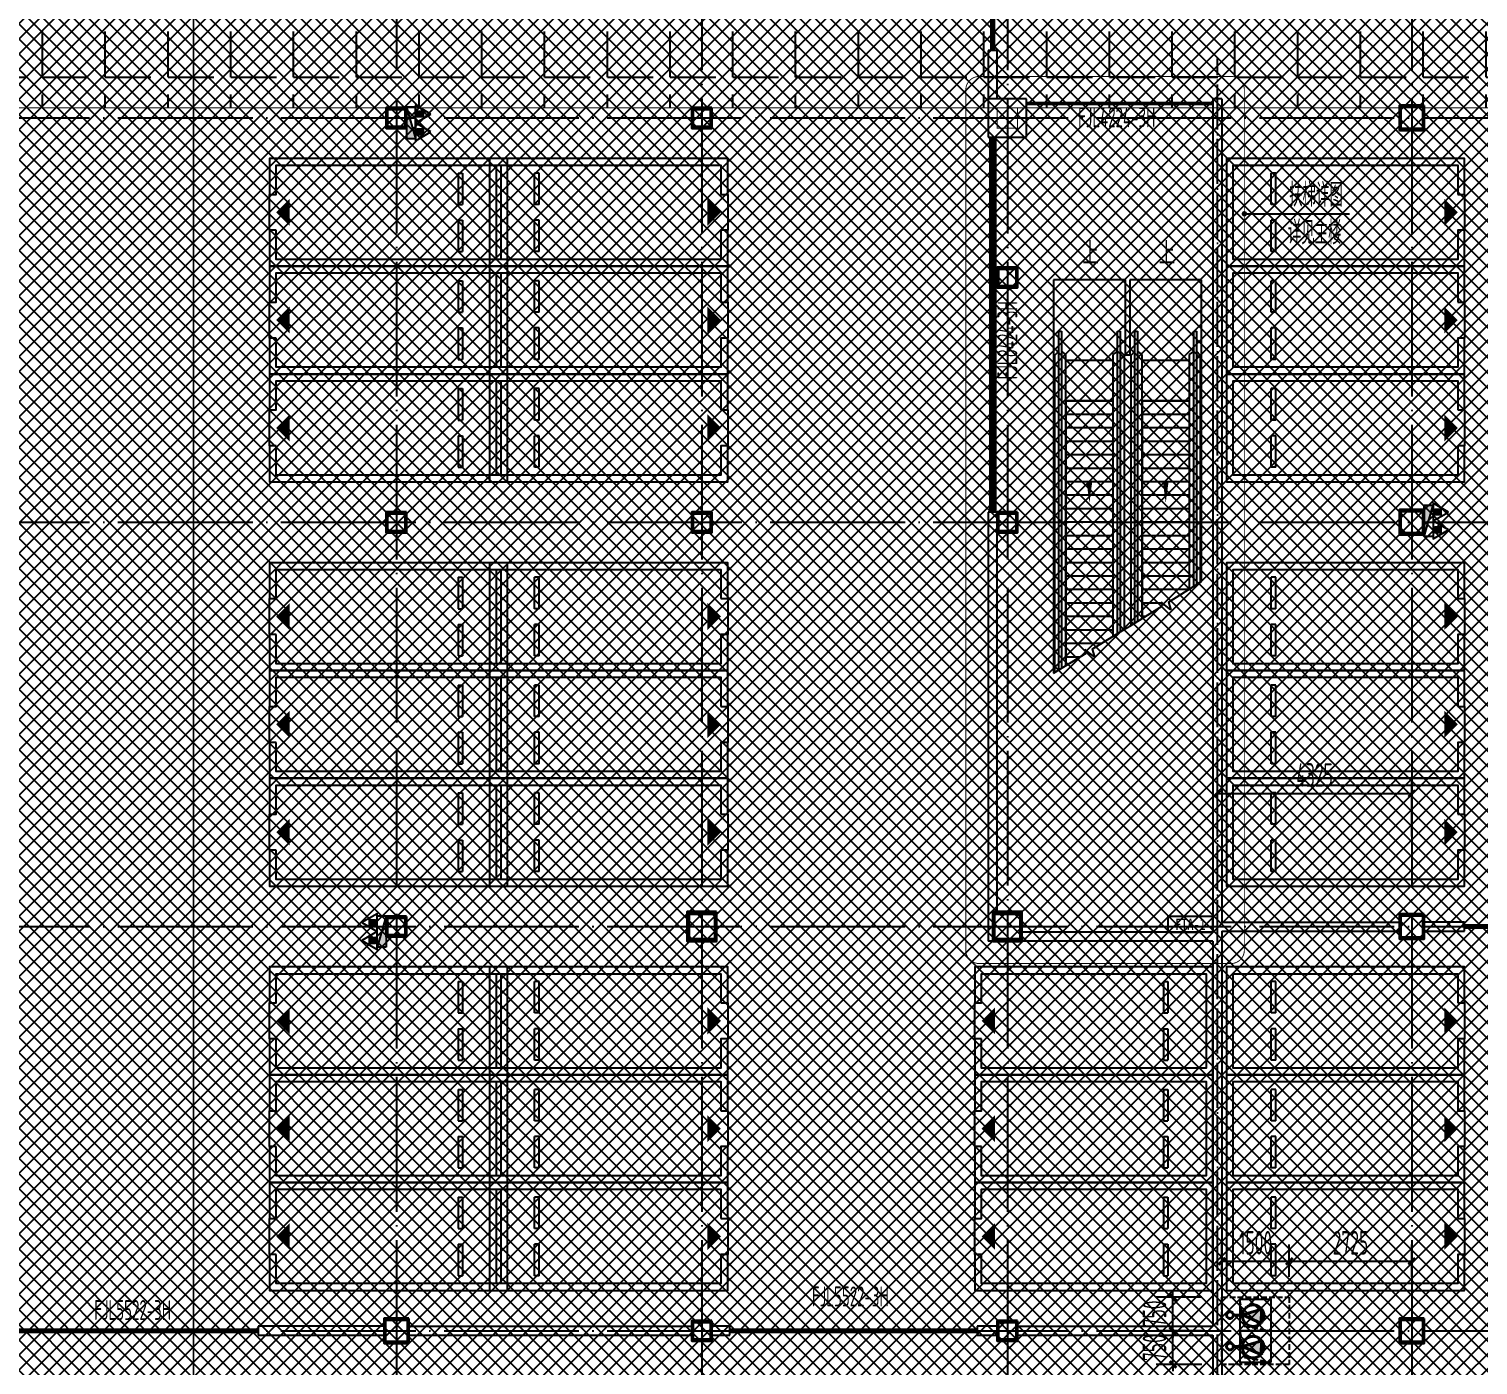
# Model space of a CAD drawing. Extents: x -473190 to 2138458, y -81875 to 2633646.
# Drawn here: x 491559 to 523813, y -1570 to 28174 of the extents above; entities that cross this region are included whole.
import ezdxf
from ezdxf.enums import TextEntityAlignment as Align

# ---------------------------------------------------------------- set-up
doc = ezdxf.new("R2010")
doc.units = 0
doc.header["$LTSCALE"] = 1000
for name, pattern in [('DASH', [0.35, 0.25, -0.1]), ('DOTE', [2.42, 2, -0.2, 0.02, -0.2]), ('排水', [1.1, 1, -0.1])]:
    doc.linetypes.add(name, pattern=pattern)
for name, color, linetype in [('00-停车位', 67, 'Continuous'), ('A-COLUMN', 2, 'Continuous'), ('A-DIM_SYMB', 3, 'Continuous'), ('A-PUB_TEXT', 7, 'Continuous'), ('A-STAIR', 3, 'Continuous'), ('A-WALL', 2, 'Continuous'), ('DIM_LEAD', 3, 'Continuous'), ('DOOR_FIRE', 4, 'Continuous'), ('DOOR_FIRE_TEXT', 7, 'Continuous'), ('DOTE', 1, 'DOTE'), ('PUB_DIM', 3, 'Continuous'), ('PUB_TEXT', 7, 'Continuous'), ('RF-QT', 30, 'Continuous'), ('SRC-03F$0$A-SYMB-NUMB-T', 4, 'Continuous'), ('SRC-03F$0$A-WALL', 7, 'Continuous'), ('W-EQUIP_消火栓', 7, 'Continuous'), ('W-EQUIP_灭火器', 7, 'Continuous'), ('排水', 4, 'Continuous'), ('索引线', 252, 'Continuous'), ('集水坑', 4, 'Continuous')]:
    doc.layers.add(name, color=color, linetype=linetype)
doc.layers.add('GPS-污水', color=2, linetype='排水', lineweight=40)
doc.layers.add('钢柱', color=51, linetype='Continuous', lineweight=35)
doc.styles.add('8B2_01', font='simhei.ttf', dxfattribs={"width": 0.8})
doc.styles.add('8B2_02', font='tssdeng.shx', dxfattribs={"width": 0.6, "bigfont": 'TSSDCHN.shx'})
doc.styles.add('_TCH_DIM', font='SIMPLEX', dxfattribs={"bigfont": 'GBCBIG'})
doc.styles.add('_TCH_DIM_T3', font='tssdeng.shx', dxfattribs={"width": 0.564706, "bigfont": '@@@tssdchn.shx'})
doc.styles.add('_TCH_WINDOW', font='tssdeng.shx', dxfattribs={"width": 0.8, "height": 3.5, "bigfont": 'tssdchn.shx'})
doc.styles.add('SRC-03F$0$ECADI-TXT', font='simplex.shx', dxfattribs={"bigfont": 'hztxt.shx'})
doc.styles.get("Standard").update_dxf_attribs({"font": 'gbenor.shx', "bigfont": 'gbcbig.shx'})
doc.dimstyles.new('_TCH_ARCH&&150', dxfattribs={"dimtxt": 525, "dimasz": 150, "dimexe": 375, "dimexo": 450, "dimgap": 150, "dimtad": 1, "dimdec": 0, "dimzin": 0, "dimdsep": 46, "dimtxsty": '_TCH_DIM_T3', "dimblk": 'ARCHTICK', "dimcen": 0.09, "dimclrt": 7, "dimazin": 2, "dimtfac": 1, "dimtdec": 0, "dimtix": 1, "dimtmove": 2, "dimatfit": 3, "dimfxl": 0, "dimtolj": 1, "dimtzin": 0, "dimarcsym": 0})

# ---------------------------------------------------------------- blocks, each defined once
blk = doc.blocks.new('车位2400x5300')
at = {"layer": '00-停车位', "color": 251}
for p, q in [((-875, -1000), (-175, -1000)), ((-875, -1100), (-875, -1000)), ((-875, -1100), (-175, -1100)), ((-175, -1100), (-175, -1000)), ((175, -1000), (875, -1000)), ((175, -1100), (175, -1000)), ((175, -1100), (875, -1100)), ((875, -1100), (875, -1000)), ((400, -5300), (-400, -5300))]:
    blk.add_line(p, q, dxfattribs=at)
blk.add_lwpolyline([(400, -5150), (400, -5300), (1200, -5300), (1200, 0), (-1200, 0), (-1200, -5300), (-400, -5300), (-400, -5150), (-1050, -5150), (-1050, -150), (1050, -150), (1050, -5150), (400, -5150)], dxfattribs=at)
blk.add_lwpolyline([(0, -5150, 0, 600, 0), (0, -4850, 600, 600, 0)], format="xyseb", dxfattribs=at)
blk = doc.blocks.new('$SB01_1')
h = blk.add_hatch(color=256)
h.dxf.hatch_style = 1
h.paths.add_polyline_path([(-0.381, -0.323), (0.5, 0), (-0.381, 0.323)])
h.paths.add_polyline_path([(0, 0), (0.002, 0), (0.002, 0.001), (0, 0.001)], flags=24)
h.paths.add_polyline_path([(0, -0.002), (0.003, -0.002), (0.003, -0.001), (0, -0.001)], flags=24)
h.paths.add_polyline_path([(0, -0.003), (0.003, -0.003), (0.003, -0.002), (0, -0.002)], flags=24)
for p, q in [((0.5, 0), (-0.381, 0.323)), ((-0.381, 0.323), (-0.381, -0.323)), ((0.5, 0), (-0.381, -0.323))]:
    blk.add_line(p, q)
blk.add_circle((0, 0), 0.5)
at = {"flags": 1}
for tag, p in [('UNIT', (0, 0)), ('SPEC', (0, -0.002)), ('WHAT', (0, -0.003))]:
    blk.add_attdef(tag, p, '', height=0.001, dxfattribs=at)
blk = doc.blocks.new('人防集水坑')
at = {"layer": 'GPS-污水', "linetype": '排水'}
for p, q in [((307486, 701151), (307284, 701151)), ((307486, 700451), (307284, 700451))]:
    blk.add_line(p, q, dxfattribs=at)
for centre in [(307561, 701151), (307561, 700451)]:
    blk.add_circle(centre, 75, dxfattribs=at)
at = {"layer": '集水坑', "linetype": 'DASH', "ltscale": 0.5}
blk.add_lwpolyline([(306241, 700051), (306241, 701551), (307741, 701551), (307741, 700051)], close=True, dxfattribs=at)
at = {"layer": '集水坑', "linetype": 'Continuous', "ltscale": 0.5}
for points in [[(306641, 701501), (306641, 700801), (307341, 700801), (307341, 701501)], [(306641, 700801), (306641, 700101), (307341, 700101), (307341, 700801)]]:
    blk.add_lwpolyline(points, close=True, dxfattribs=at)
at = {"layer": '集水坑', "linetype": 'DASH', "ltscale": 0.5}
for points in [[(307341, 700801), (307237, 701397), (306641, 701501)], [(307347, 700101), (307243, 700697), (306647, 700801)]]:
    blk.add_lwpolyline(points, dxfattribs=at)
at = {"layer": 'GPS-污水', "linetype": '排水', "xscale": -480.0000000000002, "yscale": 480.0000000000002, "zscale": 480.0000000000002, "rotation": 176.2535374729293}
for p in [(307045, 701164, 0), (307045, 700464, 0)]:
    blk.add_blockref('$SB01_1', p, dxfattribs=at)
blk = doc.blocks.new('_ArchTick')
at = {"color": 0, "linetype": 'ByBlock', "const_width": 0.4}
blk.add_lwpolyline([(-0.5, -0.5), (0.5, 0.5)], dxfattribs=at)
blk = doc.blocks.new('*D5215')
at = {"layer": 'Defpoints', "color": 0, "transparency": 16777216}
for p in [(79469, -184668), (80559, -184668), (80559, -185418)]:
    blk.add_point(p, dxfattribs=at)
at = {"layer": 'PUB_DIM', "color": 0, "lineweight": -2, "transparency": 16777216}
for p, q in [((80109, -184668), (79094, -184668)), ((79469, -184668), (79469, -184518)), ((79469, -185418), (79469, -184668)), ((80109, -185418), (79094, -185418)), ((79469, -185418), (79469, -185568))]:
    blk.add_line(p, q, dxfattribs=at)
at = {"layer": 'PUB_DIM', "color": 0, "lineweight": -2, "transparency": 16777216, "xscale": 150, "yscale": 150, "zscale": 150}
for p, rotation in [((79469, -184668), 270), ((79469, -185418), 90)]:
    blk.add_blockref('_ArchTick', p, dxfattribs=dict(at, rotation=rotation))
at = {"layer": 'PUB_DIM', "color": 7, "transparency": 16777216, "insert": (79057, -185043), "char_height": 525, "attachment_point": 5, "rotation": 90, "style": '_TCH_DIM_T3'}
blk.add_mtext('\\A1;750', dxfattribs=at)
blk = doc.blocks.new('*D5216')
at = {"layer": 'Defpoints', "color": 0, "transparency": 16777216}
for p in [(79469, -185418), (80559, -185418), (80559, -186168)]:
    blk.add_point(p, dxfattribs=at)
at = {"layer": 'PUB_DIM', "color": 0, "lineweight": -2, "transparency": 16777216}
for p, q in [((80109, -185418), (79094, -185418)), ((79469, -185418), (79469, -185268)), ((79469, -186168), (79469, -185418)), ((80109, -186168), (79094, -186168)), ((79469, -186168), (79469, -186318))]:
    blk.add_line(p, q, dxfattribs=at)
at = {"layer": 'PUB_DIM', "color": 0, "lineweight": -2, "transparency": 16777216, "xscale": 150, "yscale": 150, "zscale": 150}
for p, rotation in [((79469, -185418), 270), ((79469, -186168), 90)]:
    blk.add_blockref('_ArchTick', p, dxfattribs=dict(at, rotation=rotation))
at = {"layer": 'PUB_DIM', "color": 7, "transparency": 16777216, "insert": (79057, -185793), "char_height": 525, "attachment_point": 5, "rotation": 90, "style": '_TCH_DIM_T3'}
blk.add_mtext('\\A1;750', dxfattribs=at)
blk = doc.blocks.new('*D5290')
at = {"layer": 'Defpoints', "color": 0, "transparency": 16777216}
for p in [(84784, -183871), (82059, -184668), (84784, -184668)]:
    blk.add_point(p, dxfattribs=at)
at = {"layer": 'PUB_DIM', "color": 0, "lineweight": -2, "transparency": 16777216}
for p, q in [((82059, -184218), (82059, -183496)), ((84784, -184218), (84784, -183496)), ((82059, -183871), (84784, -183871))]:
    blk.add_line(p, q, dxfattribs=at)
at = {"layer": 'PUB_DIM', "color": 0, "lineweight": -2, "transparency": 16777216, "xscale": 150, "yscale": 150, "zscale": 150, "rotation": 180}
blk.add_blockref('_ArchTick', (82059, -183871), dxfattribs=at)
at = {"layer": 'PUB_DIM', "color": 0, "lineweight": -2, "transparency": 16777216, "xscale": 150, "yscale": 150, "zscale": 150}
blk.add_blockref('_ArchTick', (84784, -183871), dxfattribs=at)
at = {"layer": 'PUB_DIM', "color": 7, "transparency": 16777216, "insert": (83421, -183458), "char_height": 525, "attachment_point": 5, "style": '_TCH_DIM_T3'}
blk.add_mtext('\\A1;2725', dxfattribs=at)
blk = doc.blocks.new('*D5291')
at = {"layer": 'Defpoints', "color": 0, "transparency": 16777216}
for p in [(82059, -183871), (80559, -184668), (82059, -184668)]:
    blk.add_point(p, dxfattribs=at)
at = {"layer": 'PUB_DIM', "color": 0, "lineweight": -2, "transparency": 16777216}
for p, q in [((80559, -184218), (80559, -183496)), ((82059, -184218), (82059, -183496)), ((80559, -183871), (82059, -183871))]:
    blk.add_line(p, q, dxfattribs=at)
at = {"layer": 'PUB_DIM', "color": 0, "lineweight": -2, "transparency": 16777216, "xscale": 150, "yscale": 150, "zscale": 150, "rotation": 180}
blk.add_blockref('_ArchTick', (80559, -183871), dxfattribs=at)
at = {"layer": 'PUB_DIM', "color": 0, "lineweight": -2, "transparency": 16777216, "xscale": 150, "yscale": 150, "zscale": 150}
blk.add_blockref('_ArchTick', (82059, -183871), dxfattribs=at)
at = {"layer": 'PUB_DIM', "color": 7, "transparency": 16777216, "insert": (81309, -183458), "char_height": 525, "attachment_point": 5, "style": '_TCH_DIM_T3'}
blk.add_mtext('\\A1;1500', dxfattribs=at)
blk = doc.blocks.new('A$C00330F2E')
at = {"layer": '钢柱', "color": 4, "lineweight": 35}
for points in [[(27075, -126100), (26625, -126100), (26625, -126550), (27075, -126550)], [(33875, -126100), (33425, -126100), (33425, -126550), (33875, -126550)], [(49725, -126050), (49175, -126050), (49175, -126600), (49725, -126600)], [(49695, -126570), (49205, -126570), (49205, -126080), (49695, -126080)], [(27045, -126520), (26655, -126520), (26655, -126130), (27045, -126130)], [(33845, -126520), (33455, -126520), (33455, -126130), (33845, -126130)], [(40675, -129650), (40225, -129650), (40225, -130100), (40675, -130100)], [(40645, -130070), (40255, -130070), (40255, -129680), (40645, -129680)], [(27075, -135100), (26625, -135100), (26625, -135550), (27075, -135550)], [(27045, -135520), (26655, -135520), (26655, -135130), (27045, -135130)], [(33875, -135100), (33425, -135100), (33425, -135550), (33875, -135550)], [(33845, -135520), (33455, -135520), (33455, -135130), (33845, -135130)], [(40675, -135100), (40225, -135100), (40225, -135550), (40675, -135550)], [(40645, -135520), (40255, -135520), (40255, -135130), (40645, -135130)], [(49725, -135050), (49175, -135050), (49175, -135600), (49725, -135600)], [(49695, -135570), (49205, -135570), (49205, -135080), (49695, -135080)], [(27075, -144100), (26625, -144100), (26625, -144550), (27075, -144550)], [(27045, -144520), (26655, -144520), (26655, -144130), (27045, -144130)], [(33975, -144000), (33325, -144000), (33325, -144650), (33975, -144650)], [(33935, -144610), (33365, -144610), (33365, -144040), (33935, -144040)], [(40775, -144000), (40125, -144000), (40125, -144650), (40775, -144650)], [(40735, -144610), (40165, -144610), (40165, -144040), (40735, -144040)], [(49725, -144050), (49175, -144050), (49175, -144600), (49725, -144600)], [(49695, -144570), (49205, -144570), (49205, -144080), (49695, -144080)], [(27125, -153050), (26575, -153050), (26575, -153600), (27125, -153600)], [(27095, -153570), (26605, -153570), (26605, -153080), (27095, -153080)], [(33875, -153100), (33425, -153100), (33425, -153550), (33875, -153550)], [(33845, -153520), (33455, -153520), (33455, -153130), (33845, -153130)], [(40675, -153100), (40225, -153100), (40225, -153550), (40675, -153550)], [(40645, -153520), (40255, -153520), (40255, -153130), (40645, -153130)], [(49725, -153050), (49175, -153050), (49175, -153600), (49725, -153600)], [(49695, -153570), (49205, -153570), (49205, -153080), (49695, -153080)]]:
    blk.add_lwpolyline(points, close=True, dxfattribs=at)
blk = doc.blocks.new('A$C4F5A101F')
at = {"layer": 'DOTE', "color": 16, "linetype": 'DOTE', "ltscale": 1.5}
for p, q in [((-229939.7, 16373.7), (-229939.7, -213765.2)), ((-223139.7, 16373.7), (-223139.7, -213765.2)), ((-216339.7, 16373.7), (-216339.7, -213765.2)), ((-207339.7, 16373.7), (-207339.7, -213765.2)), ((-297848.4, -129257.4), (-173939.7, -129257.4)), ((-297848.4, -138257.4), (-39660.8, -138257.4)), ((-297848.4, -147257.4), (-39660.8, -147257.4)), ((-297848.4, -156257.4), (-173939.7, -156257.4))]:
    blk.add_line(p, q, dxfattribs=at)
blk = doc.blocks.new('*D5553')
at = {"layer": 'Defpoints', "color": 0, "transparency": 16777216}
for p in [(50325, -127340), (46000, -128743), (50325, -128743)]:
    blk.add_point(p, dxfattribs=at)
at = {"layer": 'PUB_DIM', "color": 0, "lineweight": -2, "transparency": 16777216}
for p, q in [((46000, -128293), (46000, -126965)), ((50325, -128293), (50325, -126965)), ((46000, -127340), (50325, -127340))]:
    blk.add_line(p, q, dxfattribs=at)
at = {"layer": 'PUB_DIM', "color": 0, "lineweight": -2, "transparency": 16777216, "xscale": 150, "yscale": 150, "zscale": 150, "rotation": 180}
blk.add_blockref('_ArchTick', (46000, -127340), dxfattribs=at)
at = {"layer": 'PUB_DIM', "color": 0, "lineweight": -2, "transparency": 16777216, "xscale": 150, "yscale": 150, "zscale": 150}
blk.add_blockref('_ArchTick', (50325, -127340), dxfattribs=at)
at = {"layer": 'PUB_DIM', "color": 7, "transparency": 16777216, "insert": (48163, -126927), "char_height": 525, "attachment_point": 5, "style": '_TCH_DIM_T3'}
blk.add_mtext('\\A1;4325', dxfattribs=at)
blk = doc.blocks.new('SRC-03F$0$ECADI-TAG-CODE')
at = {"layer": 'SRC-03F$0$A-SYMB-NUMB-T', "color": 1}
blk.add_lwpolyline([(3.41, 8.1), (13.41, 8.1), (13.41, 4.6), (3.41, 4.6)], close=True, dxfattribs=at)
at = {"layer": 'SRC-03F$0$A-SYMB-NUMB-T', "style": 'SRC-03F$0$ECADI-TXT', "width": 0.7}
blk.add_attdef('CODE', text='', height=2.5, dxfattribs=at).set_placement((8.41, 6.35), align=Align.MIDDLE_CENTER)
blk = doc.blocks.new('$TwtSys$00000434')
for p, q in [((-0.5, 0.5), (-0.5, -0.5)), ((-0.5, -0.5), (0.5, 0.5)), ((0.5, 0.5), (-0.5, 0.5)), ((0.5, -0.5), (0.5, 0.5)), ((-0.5, -0.5), (0.5, -0.5))]:
    blk.add_line(p, q)
blk.add_solid([(0.5, -0.5), (0.5, 0.5), (-0.5, -0.5)])
blk = doc.blocks.new('$TwtSys$00000546')
h = blk.add_hatch()
h.set_pattern_fill('ANSI31', color=256, scale=200, style=0)
h.set_pattern_definition([(45, (-38543.802, -6670.83), (-17.67767, 17.67767), [])])
h.paths.add_polyline_path([(-65, 174), (65, 174), (65, 44), (-65, 44)])
for points in [[(0, 344), (-198, 0), (198, 0)], [(-65, 174), (65, 174), (65, 44), (-65, 44)]]:
    blk.add_lwpolyline(points, close=True)
blk = doc.blocks.new('ADFASDF')
h = blk.add_hatch()
h.set_pattern_fill('ANSI37', color=8, scale=150)
h.set_pattern_definition([(45, (0, 0), (-168.3798, 168.3798), []), (135, (0, 0), (-168.3798, -168.3798), [])])
h.paths.add_polyline_path([(521397, 239186), (521397, 224886), (539697, 224886), (539697, 169261), (524947, 169261), (524947, 171211), (527822, 171211), (527922, 176611), (501318, 176611), (501125, 109884), (530547, 109887), (530547, 107449), (538188, 100503), (536147, 98236), (540086, 94690), (517812, 69953), (517812, 59790), (482108, 20136), (405247, 20136), (405247, 26086), (391997, 40436), (391997, 64736), (399997, 64738), (399997, 239186), (409022, 239186)])
blk = doc.blocks.new('$DorLib2D$00000213')
at = {"color": 0, "linetype": 'DASH', "const_width": 0.02}
blk.add_lwpolyline([(0.5, 0), (-0.5, 0)], dxfattribs=at)
blk = doc.blocks.new('A$C3672542B')
at = {"layer": '排水', "color": 3, "linetype": 'DASH'}
blk.add_lwpolyline([(83299.2, -183427.7, 0, 0, 0), (82587.3, -184139.6, 160, 0, 0), (82163.1, -184563.9, 0, 0, 0)], format="xyseb", dxfattribs=at)
at = {"layer": '集水坑', "linetype": 'Continuous', "rotation": 180}
blk.add_blockref('人防集水坑', (388299.7, 515382.5), dxfattribs=at)
at = {"layer": 'PUB_DIM'}
for p1, p2, distance, picture, middle in [((80558.7, -184668.2), (82058.7, -184668.2), 797.6, '*D5291', (81308.7, -183458.1)), ((82058.7, -184668.2), (84783.7, -184668.2), 797.6, '*D5290', (83421.2, -183458.1)), ((80558.7, -185418.2), (80558.7, -184668.2), 1089.7, '*D5215', (79056.5, -185043.2)), ((80558.7, -186168.2), (80558.7, -185418.2), 1089.7, '*D5216', (79056.5, -185793.2))]:
    dim = blk.add_aligned_dim(p1=p1, p2=p2, distance=distance, dimstyle='_TCH_ARCH&&150', dxfattribs=at)
    dim.commit()
    dim.dimension.update_dxf_attribs({"geometry": picture, "text_midpoint": middle})
blk = doc.blocks.new('A$C2B5B1B2C')
at = {"layer": 'DOTE', "linetype": 'DOTE', "ltscale": 0.5}
blk.add_line((46000, -151275), (46000, -110975), dxfattribs=at)
at = {"layer": 'PUB_DIM'}
dim = blk.add_aligned_dim(p1=(46000, -128742.9), p2=(50325, -128742.9), distance=1403.2, dimstyle='_TCH_ARCH&&150', dxfattribs=at)
dim.commit()
dim.dimension.update_dxf_attribs({"geometry": '*D5553', "text_midpoint": (48162.5, -126927.2)})

msp = doc.modelspace()

# ---------------------------------------------------------------- hatches: boundary and pattern name
h = msp.add_hatch()
h.set_pattern_fill('ANGLE', color=252, scale=400)
h.set_pattern_definition([(0, (544945.8, 327452.8), (0, 1397), [1016, -381]), (90, (544945.8, 327452.8), (-1397, 9e-14), [1016, -381])])
h.paths.add_polyline_path([(477737.2, 34967.4), (531337.2, 34967.4), (531337.2, 26417.4), (477737.2, 26417.4)])

# ---------------------------------------------------------------- linework, layer by layer
at = {"linetype": 'DASH', "const_width": 40}
msp.add_lwpolyline([(495222.5, 183234.3), (495222.5, -66868.2)], dxfattribs=at)
at = {"layer": 'A-COLUMN'}
for p, q in [((513762.2, 26617.4), (512912.2, 26617.4)), ((512912.2, 26617.4), (512912.2, 25767.4)), ((513762.2, 25767.4), (513762.2, 26617.4)), ((512912.2, 25767.4), (513762.2, 25767.4)), ((513662.2, 8517.4), (513012.2, 8517.4)), ((513012.2, 8517.4), (513012.2, 7867.4)), ((513662.2, 7867.4), (513662.2, 8517.4)), ((522612.2, 8467.4), (522062.2, 8467.4)), ((522062.2, 8467.4), (522062.2, 7917.4)), ((522612.2, 7917.4), (522612.2, 8467.4)), ((513012.2, 7867.4), (513662.2, 7867.4)), ((522062.2, 7917.4), (522612.2, 7917.4)), ((500012.2, -532.6), (499462.2, -532.6)), ((499462.2, -532.6), (499462.2, -1082.6)), ((500012.2, -1082.6), (500012.2, -532.6)), ((506762.2, -582.6), (506312.2, -582.6)), ((506312.2, -582.6), (506312.2, -1032.6)), ((506762.2, -1032.6), (506762.2, -582.6)), ((513562.2, -582.6), (513112.2, -582.6)), ((513112.2, -582.6), (513112.2, -1032.6)), ((513562.2, -1032.6), (513562.2, -582.6)), ((499462.2, -1082.6), (500012.2, -1082.6)), ((506312.2, -1032.6), (506762.2, -1032.6)), ((513112.2, -1032.6), (513562.2, -1032.6))]:
    msp.add_line(p, q, dxfattribs=at)
at = {"layer": 'A-COLUMN', "const_width": 20}
msp.add_lwpolyline([(513112.2, 25967.4), (513112.2, 26417.4), (513562.2, 26417.4), (513562.2, 25967.4)], close=True, dxfattribs=at)
at = {"layer": 'A-DIM_SYMB'}
for points in [[(515163.2, 22766.1, 0, 0, 0), (515163.2, 17620.1, 0, 120, 0), (515163.2, 18070.1, 0, 0, 0)], [(516861.2, 22766.1, 0, 0, 0), (516861.2, 17620.1, 0, 120, 0), (516861.2, 18070.1, 0, 0, 0)]]:
    msp.add_lwpolyline(points, format="xyseb", dxfattribs=at)
at = {"layer": 'A-STAIR'}
for p, q in [((515962.2, 22592.4), (514364.2, 22592.4)), ((514364.2, 22592.4), (514364.2, 13831.2)), ((515962.2, 22592.4), (515962.2, 20911.9)), ((517660.2, 22592.4), (516062.2, 22592.4)), ((516062.2, 22592.4), (516062.2, 20911.9)), ((517660.2, 15871.2), (517660.2, 22592.4)), ((514479.2, 13902.3), (514479.2, 21447.9)), ((514479.2, 21447.9), (514539.2, 21447.9)), ((514539.2, 21447.9), (514539.2, 13939.5)), ((515787.2, 21447.9), (515847.2, 21447.9)), ((515787.2, 14711.9), (515787.2, 21447.9)), ((515847.2, 21447.9), (515847.2, 14749)), ((516177.2, 14953.3), (516177.2, 21447.9)), ((516177.2, 21447.9), (516237.2, 21447.9)), ((516237.2, 21447.9), (516237.2, 14990.4)), ((517485.2, 21447.9), (517545.2, 21447.9)), ((517485.2, 15762.9), (517485.2, 21447.9)), ((517545.2, 21447.9), (517545.2, 15800)), ((514393.2, 20911.9), (514479.2, 20997.9)), ((514638.2, 20925.1), (514539.2, 20997.9)), ((515787.2, 20997.9), (515688.2, 20925.1)), ((515847.2, 20997.9), (515933.2, 20911.9)), ((516091.2, 20911.9), (516177.2, 20997.9)), ((516336.2, 20925.1), (516237.2, 20997.9)), ((517485.2, 20997.9), (517386.2, 20925.1)), ((517545.2, 20997.9), (517631.2, 20911.9)), ((514393.2, 13849.1), (514393.2, 20911.9)), ((514638.2, 14000.8), (514638.2, 20925.1)), ((515688.2, 20792.4), (514638.2, 20792.4)), ((515688.2, 20925.1), (515688.2, 14650.6)), ((516091.2, 20911.9), (515933.2, 20911.9)), ((515933.2, 20911.9), (515933.2, 14802.3)), ((516091.2, 14900.1), (516091.2, 20911.9)), ((516336.2, 15051.7), (516336.2, 20925.1)), ((517386.2, 20792.4), (516336.2, 20792.4)), ((517386.2, 20925.1), (517386.2, 15701.6)), ((517631.2, 20911.9), (517631.2, 15853.2)), ((514638.2, 19892.4), (514638.2, 14000.8)), ((515688.2, 19892.4), (514638.2, 19892.4)), ((514638.2, 19892.4), (515688.2, 19892.4)), ((515688.2, 19892.4), (515688.2, 14650.6)), ((516336.2, 19892.4), (516336.2, 15051.7)), ((517386.2, 19892.4), (516336.2, 19892.4)), ((516336.2, 19892.4), (517386.2, 19892.4)), ((517386.2, 19892.4), (517386.2, 15701.6)), ((515688.2, 19592.4), (514638.2, 19592.4)), ((517386.2, 19592.4), (516336.2, 19592.4)), ((515688.2, 19292.4), (514638.2, 19292.4)), ((517386.2, 19292.4), (516336.2, 19292.4)), ((515688.2, 18992.4), (514638.2, 18992.4)), ((517386.2, 18992.4), (516336.2, 18992.4)), ((515688.2, 18692.4), (514638.2, 18692.4)), ((515688.2, 18392.4), (514638.2, 18392.4)), ((517386.2, 18692.4), (516336.2, 18692.4)), ((517386.2, 18392.4), (516336.2, 18392.4)), ((515688.2, 18092.4), (514638.2, 18092.4)), ((517386.2, 18092.4), (516336.2, 18092.4)), ((515688.2, 17792.4), (514638.2, 17792.4)), ((517386.2, 17792.4), (516336.2, 17792.4)), ((515688.2, 17492.4), (514638.2, 17492.4)), ((517386.2, 17492.4), (516336.2, 17492.4)), ((515688.2, 17192.4), (514638.2, 17192.4)), ((517386.2, 17192.4), (516336.2, 17192.4)), ((515688.2, 16892.4), (514638.2, 16892.4)), ((517386.2, 16892.4), (516336.2, 16892.4)), ((515688.2, 16592.4), (514638.2, 16592.4)), ((517386.2, 16592.4), (516336.2, 16592.4)), ((515688.2, 16292.4), (514638.2, 16292.4)), ((517386.2, 16292.4), (516336.2, 16292.4)), ((515688.2, 15992.4), (514638.2, 15992.4)), ((517386.2, 15992.4), (516336.2, 15992.4)), ((516922.7, 15414.7), (517660.2, 15871.2)), ((515688.2, 15692.4), (514638.2, 15692.4)), ((517371.3, 15692.4), (516336.2, 15692.4)), ((515688.2, 15392.4), (514638.2, 15392.4)), ((516062.2, 14882.1), (516786.9, 15330.6)), ((516768.3, 15392.4), (516336.2, 15392.4)), ((516974.1, 15243.8), (516762.9, 15410.3)), ((516762.9, 15410.3), (516786.9, 15330.6)), ((516922.7, 15414.7), (516974.1, 15243.8)), ((515688.2, 15092.4), (514638.2, 15092.4)), ((515962.2, 14820.2), (516062.2, 14882.1)), ((516401.9, 15092.4), (516336.2, 15092.4)), ((515688.2, 14792.4), (514638.2, 14792.4)), ((515224.7, 14363.7), (515962.2, 14820.2)), ((514364.2, 13831.2), (515088.9, 14279.7)), ((515432.5, 14492.4), (514638.2, 14492.4)), ((514947.8, 14192.4), (514638.2, 14192.4)), ((515276.1, 14192.9), (515064.9, 14359.4)), ((515064.9, 14359.4), (515088.9, 14279.7)), ((515224.7, 14363.7), (515276.1, 14192.9))]:
    msp.add_line(p, q, dxfattribs=at)
at = {"layer": 'A-WALL'}
for p, q in [((513112.2, 27692.4), (512912.2, 27692.4)), ((512912.2, 27692.4), (512912.2, 26617.4)), ((513112.2, 26617.4), (513112.2, 27692.4)), ((518112.2, 26617.4), (517912.2, 26617.4)), ((517912.2, 26617.4), (517912.2, 26417.4)), ((518112.2, 26617.4), (518112.2, 8292.4)), ((517912.2, 26417.4), (517912.2, 8192.4)), ((513112.2, 17417.4), (512912.2, 17417.4)), ((512912.2, 17417.4), (512912.2, 7867.4)), ((513112.2, 8517.4), (513112.2, 17417.4)), ((517912.2, 8067.4), (513662.2, 8067.4)), ((517912.2, 8192.4), (517912.2, 8067.4)), ((518112.2, 8292.4), (522062.2, 8292.4)), ((518112.2, 8092.4), (522062.2, 8092.4)), ((518112.2, 8092.4), (518112.2, 7967.4)), ((523512.2, 8292.4), (522612.2, 8292.4)), ((522612.2, 8092.4), (523512.2, 8092.4)), ((523512.2, 8092.4), (523512.2, 8292.4)), ((513012.2, 7867.4), (512912.2, 7867.4)), ((517912.2, 7867.4), (513662.2, 7867.4)), ((517912.2, 7867.4), (517912.2, -707.6)), ((518112.2, 7967.4), (518112.2, -807.6)), ((499462.2, -707.6), (496662.2, -707.6)), ((496662.2, -707.6), (496662.2, -907.6)), ((496662.2, -907.6), (499462.2, -907.6)), ((500012.2, -707.6), (506312.2, -707.6)), ((500012.2, -907.6), (506312.2, -907.6)), ((507162.2, -707.6), (506762.2, -707.6)), ((506762.2, -907.6), (507162.2, -907.6)), ((507162.2, -907.6), (507162.2, -707.6)), ((513112.2, -707.6), (512662.2, -707.6)), ((512662.2, -707.6), (512662.2, -907.6)), ((512662.2, -907.6), (513112.2, -907.6)), ((513562.2, -707.6), (517912.2, -707.6)), ((513562.2, -907.6), (517912.2, -907.6)), ((517912.2, -907.6), (517912.2, -7132.6)), ((518112.2, -807.6), (518112.2, -7032.6))]:
    msp.add_line(p, q, dxfattribs=at)
at = {"layer": 'DIM_LEAD'}
for p, q in [((518612.2, 24059.9), (519567, 24059.9)), ((518612.2, 24059.9), (519567, 24059.9)), ((518612.2, 24059.9), (519567, 24059.9)), ((518612.2, 24059.9), (519567, 24059.9)), ((519567, 24059.9), (520951.8, 24059.9))]:
    msp.add_line(p, q, dxfattribs=at)
at = {"layer": 'DIM_LEAD', "const_width": 60}
msp.add_lwpolyline([(518582.2, 24059.9, 1), (518642.2, 24059.9, 1)], format="xyb", close=True, dxfattribs=at)
msp.add_lwpolyline([(518582.2, 24059.9, 1), (518642.2, 24059.9, 1)], format="xyb", close=True, dxfattribs=at)
msp.add_lwpolyline([(518582.2, 24059.9, 1), (518642.2, 24059.9, 1)], format="xyb", close=True, dxfattribs=at)
msp.add_lwpolyline([(518582.2, 24059.9, 1), (518642.2, 24059.9, 1)], format="xyb", close=True, dxfattribs=at)
at = {"layer": '索引线', "linetype": 'DASH', "const_width": 20}
msp.add_lwpolyline([(477737.2, 34967.4), (531337.2, 34967.4), (531337.2, 26417.4), (477737.2, 26417.4)], close=True, dxfattribs=at)
msp.add_lwpolyline([(512712.2, 7367.4), (518312.2, 7367.4, 0.4142136), (518612.2, 7667.4), (518612.2, 26817.4, 0.4142136), (518312.2, 27117.4), (512712.2, 27117.4, 0.4142136), (512412.2, 26817.4), (512412.2, 7667.4, 0.4142136)], format="xyb", close=True, dxfattribs=at)

# ---------------------------------------------------------------- block references
for name, p in [('A$C3672542B', (437553.5, 184610.6)), ('ADFASDF', (49490, -74243.9)), ('A$C2B5B1B2C', (472012.2, 138492.4)), ('A$C00330F2E', (472887.2, 152517.4)), ('A$C00330F2E', (472887.2, 152517.4))]:
    msp.add_blockref(name, p)
at = {"layer": '00-停车位'}
for p, rotation in [((502212.2, 24092.4), 270), ((501812.2, 24092.4), 90), ((518212.2, 24092.4), 90), ((502212.2, 21692.4), 270), ((501812.2, 21692.4), 90), ((518212.2, 21692.4), 90), ((502212.2, 19292.4), 270), ((501812.2, 19292.4), 90), ((518212.2, 19292.4), 90), ((502212.2, 15092.4), 270), ((501812.2, 15092.4), 90), ((518212.2, 15092.4), 90), ((502212.2, 12692.4), 270), ((501812.2, 12692.4), 90), ((518212.2, 12692.4), 90), ((502212.2, 10292.4), 270), ((501812.2, 10292.4), 90), ((518212.2, 10292.4), 90), ((502212.2, 6092.4), 270), ((501812.2, 6092.4), 90), ((517912.2, 6092.4), 270), ((518212.2, 6092.4), 90), ((502212.2, 3692.4), 270), ((501812.2, 3692.4), 90), ((517912.2, 3692.4), 270), ((518212.2, 3692.4), 90), ((502212.2, 1292.4), 270), ((501812.2, 1292.4), 90), ((517912.2, 1292.4), 270), ((518212.2, 1292.4), 90)]:
    msp.add_blockref('车位2400x5300', p, dxfattribs=dict(at, rotation=rotation))
at = {"layer": 'DOOR_FIRE'}
ref = msp.add_blockref('$DorLib2D$00000213', (513012.2, 30692.4), dxfattribs=dict(at, xscale=6000, yscale=-6000, zscale=200, rotation=269.9999999858849))
ref.add_attrib('A', 'FJM6022', (513767.5, 30052.7), dxfattribs={"layer": 'DOOR_FIRE_TEXT', "height": 446.25, "rotation": 90, "style": '_TCH_WINDOW', "width": 0.564706})
ref = msp.add_blockref('$DorLib2D$00000213', (515837.2, 26517.4), dxfattribs=dict(at, xscale=4150, yscale=4150, zscale=200, rotation=180))
ref.add_attrib('A', 'FJL4224-3H', (514910.4, 25984.6), dxfattribs={"layer": 'DOOR_FIRE_TEXT', "height": 446.25, "style": '_TCH_WINDOW', "width": 0.564706})
ref = msp.add_blockref('$DorLib2D$00000213', (513012.2, 21592.4), dxfattribs=dict(at, xscale=8350, yscale=8350, zscale=200, rotation=270))
ref.add_attrib('A', 'FJL8424-3H', (513560.4, 20372.7), dxfattribs={"layer": 'DOOR_FIRE_TEXT', "height": 446.25, "rotation": 90, "style": '_TCH_WINDOW', "width": 0.564706})
ref = msp.add_blockref('$DorLib2D$00000213', (526262.2, 8192.4), dxfattribs=dict(at, xscale=5500, yscale=5500, zscale=200, rotation=359.9999999895495))
ref.add_attrib('A', 'FJL5522-3H', (525336.6, 7169.5), dxfattribs={"layer": 'DOOR_FIRE_TEXT', "height": 446.25, "style": '_TCH_WINDOW', "width": 0.564706})
ref = msp.add_blockref('$DorLib2D$00000213', (509912.2, -807.6), dxfattribs=dict(at, xscale=5500, yscale=-5500, zscale=200))
ref.add_attrib('A', 'FJL5522-3H', (508986.6, -266.8), dxfattribs={"layer": 'DOOR_FIRE_TEXT', "height": 446.25, "style": '_TCH_WINDOW', "width": 0.564706})
ref = msp.add_blockref('$DorLib2D$00000213', (493912.2, -807.6), dxfattribs=dict(at, xscale=5500, yscale=-5500, zscale=200))
ref.add_attrib('A', 'FJL5522-3H', (493011.6, -569.4), dxfattribs={"layer": 'DOOR_FIRE_TEXT', "height": 446.25, "style": '_TCH_WINDOW', "width": 0.564706})
at = {"layer": 'RF-QT'}
msp.add_blockref('A$C4F5A101F', (729676.9, 155449.8), dxfattribs=at)
at = {"layer": 'SRC-03F$0$A-WALL'}
ref = msp.add_blockref('SRC-03F$0$ECADI-TAG-CODE', (518253.1, 7607.4), dxfattribs=dict(at, xscale=-100, yscale=100, zscale=100))
ref.add_attrib('CODE', 'FTA-1', dxfattribs={"layer": 'SRC-03F$0$A-SYMB-NUMB-T', "height": 250, "style": '8B2_01', "width": 0.8}).set_placement((517412.2, 8242.4), align=Align.MIDDLE_CENTER)
at = {"layer": 'W-EQUIP_消火栓', "yscale": 200, "zscale": 700}
for p, xscale, rotation in [((500062.2, 26082.3), 700, 270), ((522712.2, 17221.6), -700, 270), ((499412.2, 8080.5), -700, 90)]:
    msp.add_blockref('$TwtSys$00000434', p, dxfattribs=dict(at, xscale=xscale, rotation=rotation))
at = {"layer": 'W-EQUIP_灭火器'}
for p, rotation in [((500162.2, 26280.7), 270), ((500162.2, 25883.9), 270), ((522812.2, 17420), 270), ((522812.2, 17023.2), 270), ((499312.2, 8278.9), 90), ((499312.2, 7882.1), 90)]:
    msp.add_blockref('$TwtSys$00000546', p, dxfattribs=dict(at, rotation=rotation))

# ---------------------------------------------------------------- texts
at = {"layer": 'A-PUB_TEXT', "style": '_TCH_DIM'}
for p in [(515006.8, 22923.6), (516704.8, 22923.6)]:
    msp.add_text('上', height=506.4, dxfattribs=at).set_placement(p)
at = {"layer": 'PUB_TEXT', "style": '8B2_02', "width": 0.6}
for s, p in [('扶梯详图', (519608.7, 24217.4)), ('详见主楼', (519579, 23377.4))]:
    msp.add_text(s, height=525, dxfattribs=at).set_placement(p)

doc.saveas('drawing.dxf')
